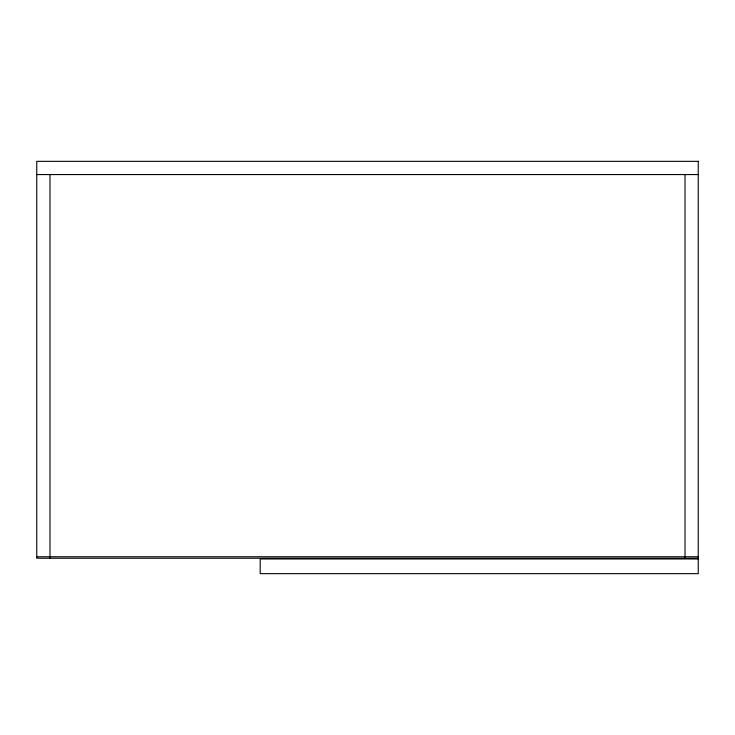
<?xml version="1.0" encoding="UTF-8"?>
<svg xmlns="http://www.w3.org/2000/svg" width="735" height="735" viewBox="0 0 735 735"><rect width="100%" height="100%" fill="white"/><g stroke="black" fill="none" stroke-linecap="round" stroke-linejoin="round"><path stroke-width="1.1" d="M36.75 174.562L698.25 174.562M36.75 556.762L698.25 556.762M685.02 174.562L685.02 558.232M49.98 174.562L49.98 558.232M698.25 161.332L36.75 161.332L36.75 558.232L698.25 558.232L698.25 161.332M698.25 558.967L260.19 558.967L260.19 573.667L698.25 573.667L698.25 558.967"/></g></svg>
